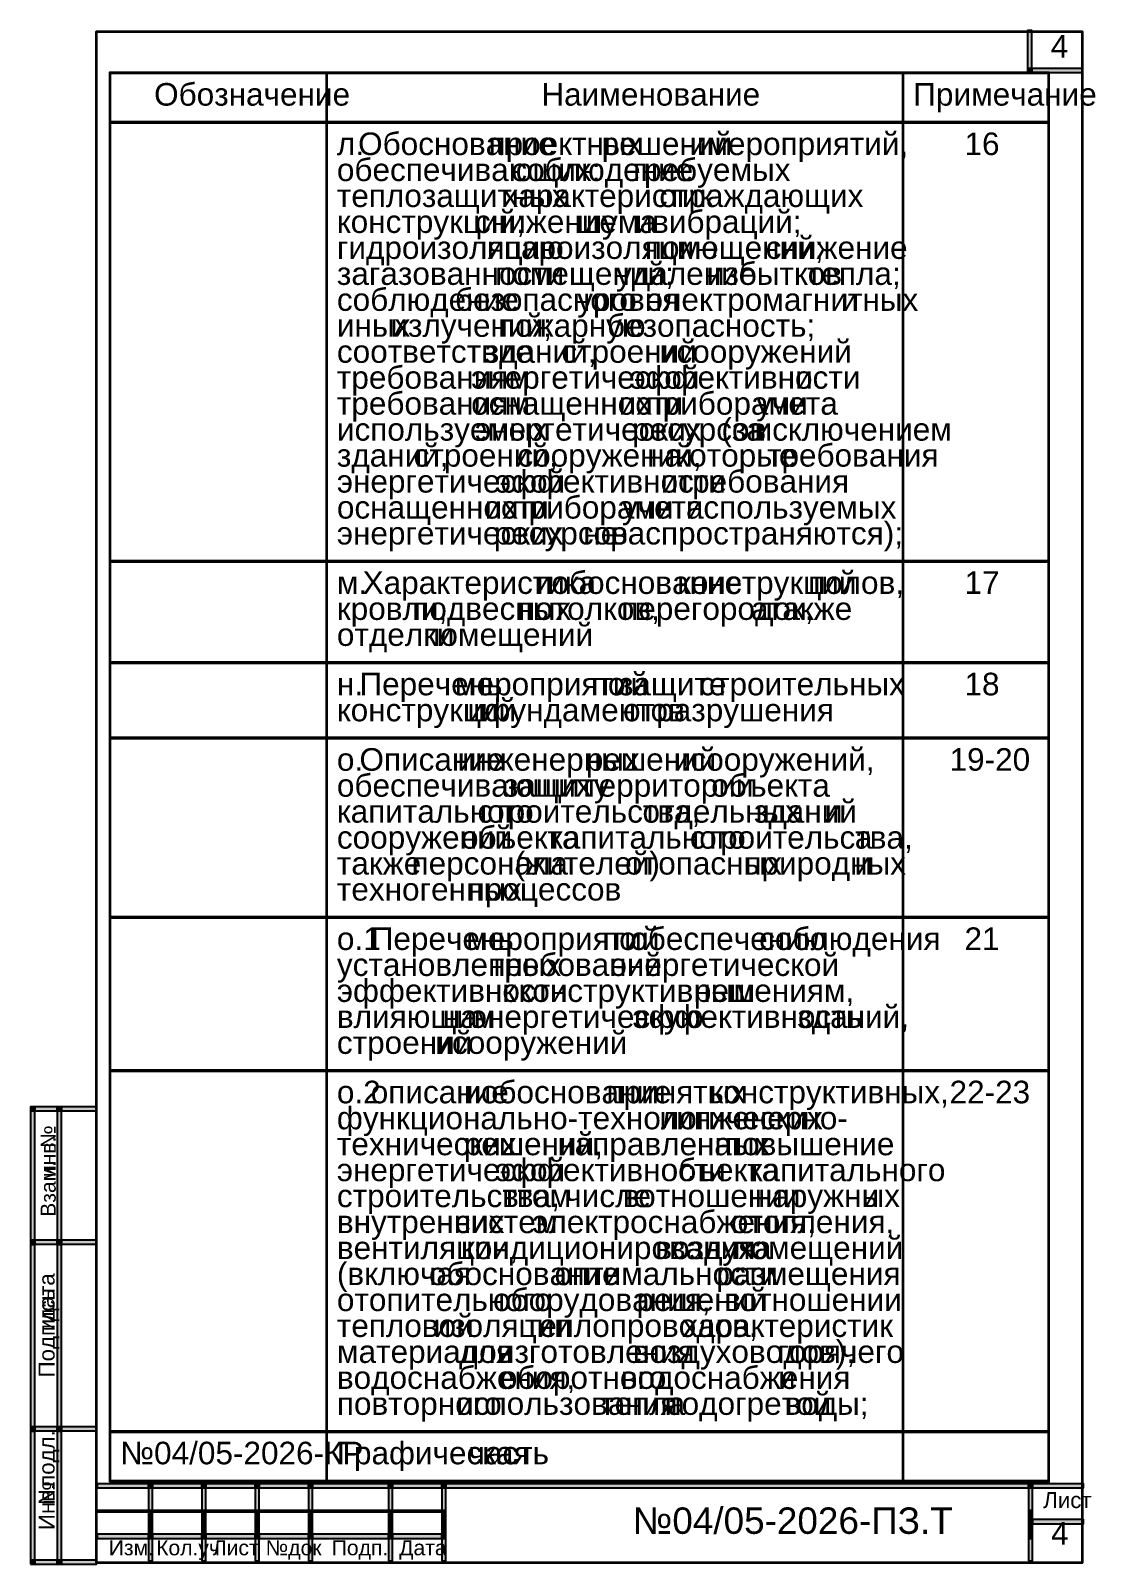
# Model space of a CAD drawing. Extents: x 8 to 21351, y 0 to 420.
# Drawn here: x 937.8 to 1137.5, y 4.7 to 292.2 of the extents above; entities that cross this region are included whole.
import ezdxf

# ---------------------------------------------------------------- set-up
doc = ezdxf.new("R2010")
doc.units = 0
doc.layers.add('TEY_REVIEW_AXIS', color=7, linetype='Continuous')
doc.layers.add('TEY_REVIEW_LEADER', color=7, linetype='Continuous')
doc.styles.add('TEYPDFCAD_TEXT', font='arial.ttf')

msp = doc.modelspace()

# ---------------------------------------------------------------- hatches: boundary and pattern name
for points in [[(1124.78, 285.16), (1125.54, 285.16), (1125.54, 292.23), (1124.78, 292.23)], [(1124.78, 284.4), (1125.54, 284.4), (1125.54, 285.16), (1124.78, 285.16)], [(1124.78, 284.4), (1125.54, 284.4), (1125.54, 285.16), (1124.78, 285.16)], [(1125.54, 284.4), (1135.15, 284.4), (1135.15, 285.16), (1125.54, 285.16)], [(952.57, 284.23), (952.74, 284.23), (952.74, 284.4), (952.57, 284.4)], [(952.57, 284.23), (952.74, 284.23), (952.74, 284.4), (952.57, 284.4)], [(952.57, 275.12), (952.74, 275.12), (952.74, 284.23), (952.57, 284.23)], [(952.74, 284.23), (993.21, 284.23), (993.21, 284.4), (952.74, 284.4)], [(993.21, 284.23), (993.38, 284.23), (993.38, 284.4), (993.21, 284.4)], [(993.21, 275.12), (993.38, 275.12), (993.38, 284.23), (993.21, 284.23)], [(993.38, 284.23), (1101.33, 284.23), (1101.33, 284.4), (993.38, 284.4)], [(1101.33, 284.23), (1101.5, 284.23), (1101.5, 284.4), (1101.33, 284.4)], [(1101.33, 275.12), (1101.5, 275.12), (1101.5, 284.23), (1101.33, 284.23)], [(1101.5, 284.23), (1128.63, 284.23), (1128.63, 284.4), (1101.5, 284.4)], [(1128.63, 284.23), (1128.8, 284.23), (1128.8, 284.4), (1128.63, 284.4)], [(1128.63, 284.23), (1128.8, 284.23), (1128.8, 284.4), (1128.63, 284.4)], [(1128.63, 275.12), (1128.8, 275.12), (1128.8, 284.23), (1128.63, 284.23)], [(952.57, 274.95), (952.74, 274.95), (952.74, 275.12), (952.57, 275.12)], [(952.57, 192.83), (952.74, 192.83), (952.74, 274.95), (952.57, 274.95)], [(952.74, 274.95), (993.21, 274.95), (993.21, 275.12), (952.74, 275.12)], [(993.21, 274.95), (993.38, 274.95), (993.38, 275.12), (993.21, 275.12)], [(993.21, 192.83), (993.38, 192.83), (993.38, 274.95), (993.21, 274.95)], [(993.38, 274.95), (1101.33, 274.95), (1101.33, 275.12), (993.38, 275.12)], [(1101.33, 274.95), (1101.5, 274.95), (1101.5, 275.12), (1101.33, 275.12)], [(1101.33, 192.83), (1101.5, 192.83), (1101.5, 274.95), (1101.33, 274.95)], [(1101.5, 274.95), (1128.63, 274.95), (1128.63, 275.12), (1101.5, 275.12)], [(1128.63, 274.95), (1128.8, 274.95), (1128.8, 275.12), (1128.63, 275.12)], [(1128.63, 192.83), (1128.8, 192.83), (1128.8, 274.95), (1128.63, 274.95)], [(952.57, 192.66), (952.74, 192.66), (952.74, 192.83), (952.57, 192.83)], [(952.74, 192.66), (993.21, 192.66), (993.21, 192.83), (952.74, 192.83)], [(993.21, 192.66), (993.38, 192.66), (993.38, 192.83), (993.21, 192.83)], [(993.38, 192.66), (1101.33, 192.66), (1101.33, 192.83), (993.38, 192.83)], [(1101.33, 192.66), (1101.5, 192.66), (1101.5, 192.83), (1101.33, 192.83)], [(1101.5, 192.66), (1128.63, 192.66), (1128.63, 192.83), (1101.5, 192.83)], [(1128.63, 192.66), (1128.8, 192.66), (1128.8, 192.83), (1128.63, 192.83)], [(952.57, 173.82), (952.74, 173.82), (952.74, 192.66), (952.57, 192.66)], [(993.21, 173.82), (993.38, 173.82), (993.38, 192.66), (993.21, 192.66)], [(1101.33, 173.82), (1101.5, 173.82), (1101.5, 192.66), (1101.33, 192.66)], [(1128.63, 173.82), (1128.8, 173.82), (1128.8, 192.66), (1128.63, 192.66)], [(952.57, 173.65), (952.74, 173.65), (952.74, 173.82), (952.57, 173.82)], [(952.57, 159.68), (952.74, 159.68), (952.74, 173.65), (952.57, 173.65)], [(952.74, 173.65), (993.21, 173.65), (993.21, 173.82), (952.74, 173.82)], [(993.21, 173.65), (993.38, 173.65), (993.38, 173.82), (993.21, 173.82)], [(993.21, 159.68), (993.38, 159.68), (993.38, 173.65), (993.21, 173.65)], [(993.38, 173.65), (1101.33, 173.65), (1101.33, 173.82), (993.38, 173.82)], [(1101.33, 173.65), (1101.5, 173.65), (1101.5, 173.82), (1101.33, 173.82)], [(1101.33, 159.68), (1101.5, 159.68), (1101.5, 173.65), (1101.33, 173.65)], [(1101.5, 173.65), (1128.63, 173.65), (1128.63, 173.82), (1101.5, 173.82)], [(1128.63, 173.65), (1128.8, 173.65), (1128.8, 173.82), (1128.63, 173.82)], [(1128.63, 159.68), (1128.8, 159.68), (1128.8, 173.65), (1128.63, 173.65)], [(952.57, 159.51), (952.74, 159.51), (952.74, 159.68), (952.57, 159.68)], [(952.57, 126.07), (952.74, 126.07), (952.74, 159.51), (952.57, 159.51)], [(952.74, 159.51), (993.21, 159.51), (993.21, 159.68), (952.74, 159.68)], [(993.21, 159.51), (993.38, 159.51), (993.38, 159.68), (993.21, 159.68)], [(993.21, 126.07), (993.38, 126.07), (993.38, 159.51), (993.21, 159.51)], [(993.38, 159.51), (1101.33, 159.51), (1101.33, 159.68), (993.38, 159.68)], [(1101.33, 159.51), (1101.5, 159.51), (1101.5, 159.68), (1101.33, 159.68)], [(1101.33, 126.07), (1101.5, 126.07), (1101.5, 159.51), (1101.33, 159.51)], [(1101.5, 159.51), (1128.63, 159.51), (1128.63, 159.68), (1101.5, 159.68)], [(1128.63, 159.51), (1128.8, 159.51), (1128.8, 159.68), (1128.63, 159.68)], [(1128.63, 126.07), (1128.8, 126.07), (1128.8, 159.51), (1128.63, 159.51)], [(952.57, 125.9), (952.74, 125.9), (952.74, 126.07), (952.57, 126.07)], [(952.57, 97.32), (952.74, 97.32), (952.74, 125.9), (952.57, 125.9)], [(952.74, 125.9), (993.21, 125.9), (993.21, 126.07), (952.74, 126.07)], [(993.21, 125.9), (993.38, 125.9), (993.38, 126.07), (993.21, 126.07)], [(993.21, 97.32), (993.38, 97.32), (993.38, 125.9), (993.21, 125.9)], [(993.38, 125.9), (1101.33, 125.9), (1101.33, 126.07), (993.38, 126.07)], [(1101.33, 125.9), (1101.5, 125.9), (1101.5, 126.07), (1101.33, 126.07)], [(1101.33, 97.32), (1101.5, 97.32), (1101.5, 125.9), (1101.33, 125.9)], [(1101.5, 125.9), (1128.63, 125.9), (1128.63, 126.07), (1101.5, 126.07)], [(1128.63, 125.9), (1128.8, 125.9), (1128.8, 126.07), (1128.63, 126.07)], [(1128.63, 97.32), (1128.8, 97.32), (1128.8, 125.9), (1128.63, 125.9)], [(952.57, 97.15), (952.74, 97.15), (952.74, 97.32), (952.57, 97.32)], [(952.57, 29.63), (952.74, 29.63), (952.74, 97.15), (952.57, 97.15)], [(952.74, 97.15), (993.21, 97.15), (993.21, 97.32), (952.74, 97.32)], [(993.21, 97.15), (993.38, 97.15), (993.38, 97.32), (993.21, 97.32)], [(993.21, 29.63), (993.38, 29.63), (993.38, 97.15), (993.21, 97.15)], [(993.38, 97.15), (1101.33, 97.15), (1101.33, 97.32), (993.38, 97.32)], [(1101.33, 97.15), (1101.5, 97.15), (1101.5, 97.32), (1101.33, 97.32)], [(1101.33, 29.63), (1101.5, 29.63), (1101.5, 97.15), (1101.33, 97.15)], [(1101.5, 97.15), (1128.63, 97.15), (1128.63, 97.32), (1101.5, 97.32)], [(1128.63, 97.15), (1128.8, 97.15), (1128.8, 97.32), (1128.63, 97.32)], [(1128.63, 29.63), (1128.8, 29.63), (1128.8, 97.15), (1128.63, 97.15)], [(937.75, 89.66), (938.51, 89.66), (938.51, 90.47), (937.75, 90.47)], [(937.75, 89.7), (938.51, 89.7), (938.51, 90.47), (937.75, 90.47)], [(937.75, 65.45), (938.51, 65.45), (938.51, 89.66), (937.75, 89.66)], [(938.51, 89.7), (942.75, 89.7), (942.75, 90.47), (938.51, 90.47)], [(942.75, 89.7), (943.51, 89.7), (943.51, 90.47), (942.75, 90.47)], [(942.75, 89.66), (943.51, 89.66), (943.51, 89.7), (942.75, 89.7)], [(942.75, 65.45), (943.51, 65.45), (943.51, 89.66), (942.75, 89.66)], [(943.51, 89.7), (950.11, 89.7), (950.11, 90.47), (943.51, 90.47)], [(937.75, 64.64), (938.51, 64.64), (938.51, 65.45), (937.75, 65.45)], [(937.75, 30.44), (938.51, 30.44), (938.51, 64.64), (937.75, 64.64)], [(938.51, 64.69), (942.75, 64.69), (942.75, 65.45), (938.51, 65.45)], [(942.75, 64.64), (943.51, 64.64), (943.51, 65.45), (942.75, 65.45)], [(942.75, 30.44), (943.51, 30.44), (943.51, 64.64), (942.75, 64.64)], [(943.51, 64.69), (950.11, 64.69), (950.11, 65.45), (943.51, 65.45)], [(937.75, 29.63), (938.51, 29.63), (938.51, 30.44), (937.75, 30.44)], [(937.75, 5.42), (938.51, 5.42), (938.51, 29.63), (937.75, 29.63)], [(938.51, 29.68), (942.75, 29.68), (942.75, 30.44), (938.51, 30.44)], [(942.75, 29.63), (943.51, 29.63), (943.51, 30.44), (942.75, 30.44)], [(942.75, 5.42), (943.51, 5.42), (943.51, 29.63), (942.75, 29.63)], [(943.51, 29.68), (950.11, 29.68), (950.11, 30.44), (943.51, 30.44)], [(952.57, 29.46), (952.74, 29.46), (952.74, 29.63), (952.57, 29.63)], [(952.57, 20.32), (952.74, 20.32), (952.74, 29.46), (952.57, 29.46)], [(952.74, 29.46), (993.21, 29.46), (993.21, 29.63), (952.74, 29.63)], [(993.21, 29.46), (993.38, 29.46), (993.38, 29.63), (993.21, 29.63)], [(993.21, 20.32), (993.38, 20.32), (993.38, 29.46), (993.21, 29.46)], [(993.38, 29.46), (1101.33, 29.46), (1101.33, 29.63), (993.38, 29.63)], [(1101.33, 29.46), (1101.5, 29.46), (1101.5, 29.63), (1101.33, 29.63)], [(1101.33, 20.32), (1101.5, 20.32), (1101.5, 29.46), (1101.33, 29.46)], [(1101.5, 29.46), (1128.63, 29.46), (1128.63, 29.63), (1101.5, 29.63)], [(1128.63, 29.46), (1128.8, 29.46), (1128.8, 29.63), (1128.63, 29.63)], [(1128.63, 20.32), (1128.8, 20.32), (1128.8, 29.46), (1128.63, 29.46)], [(952.57, 20.15), (952.74, 20.15), (952.74, 20.32), (952.57, 20.32)], [(952.57, 20.15), (952.74, 20.15), (952.74, 20.32), (952.57, 20.32)], [(952.74, 20.15), (993.21, 20.15), (993.21, 20.32), (952.74, 20.32)], [(993.21, 20.15), (993.38, 20.15), (993.38, 20.32), (993.21, 20.32)], [(993.38, 20.15), (1101.33, 20.15), (1101.33, 20.32), (993.38, 20.32)], [(1101.33, 20.15), (1101.5, 20.15), (1101.5, 20.32), (1101.33, 20.32)], [(1101.5, 20.15), (1128.63, 20.15), (1128.63, 20.32), (1101.5, 20.32)], [(1128.63, 20.15), (1128.8, 20.15), (1128.8, 20.32), (1128.63, 20.32)], [(1128.63, 20.15), (1128.8, 20.15), (1128.8, 20.32), (1128.63, 20.32)], [(950.24, 19.01), (959.85, 19.01), (959.85, 19.77), (950.24, 19.77)], [(959.85, 19.01), (960.61, 19.01), (960.61, 19.77), (959.85, 19.77)], [(959.85, 18.97), (960.61, 18.97), (960.61, 19.01), (959.85, 19.01)], [(959.85, 14.77), (960.61, 14.77), (960.61, 18.97), (959.85, 18.97)], [(960.61, 19.01), (969.84, 19.01), (969.84, 19.77), (960.61, 19.77)], [(969.84, 19.01), (970.6, 19.01), (970.6, 19.77), (969.84, 19.77)], [(969.84, 18.97), (970.6, 18.97), (970.6, 19.01), (969.84, 19.01)], [(969.84, 14.77), (970.6, 14.77), (970.6, 18.97), (969.84, 18.97)], [(970.6, 19.01), (979.87, 19.01), (979.87, 19.77), (970.6, 19.77)], [(979.87, 19.01), (980.64, 19.01), (980.64, 19.77), (979.87, 19.77)], [(979.87, 18.97), (980.64, 18.97), (980.64, 19.01), (979.87, 19.01)], [(979.87, 14.77), (980.64, 14.77), (980.64, 18.97), (979.87, 18.97)], [(980.64, 19.01), (989.86, 19.01), (989.86, 19.77), (980.64, 19.77)], [(989.86, 19.01), (990.63, 19.01), (990.63, 19.77), (989.86, 19.77)], [(989.86, 18.97), (990.63, 18.97), (990.63, 19.01), (989.86, 19.01)], [(989.86, 14.77), (990.63, 14.77), (990.63, 18.97), (989.86, 18.97)], [(990.63, 19.01), (1004.85, 19.01), (1004.85, 19.77), (990.63, 19.77)], [(1004.85, 19.01), (1005.61, 19.01), (1005.61, 19.77), (1004.85, 19.77)], [(1004.85, 18.97), (1005.61, 18.97), (1005.61, 19.01), (1004.85, 19.01)], [(1004.85, 14.77), (1005.61, 14.77), (1005.61, 18.97), (1004.85, 18.97)], [(1005.61, 19.01), (1014.88, 19.01), (1014.88, 19.77), (1005.61, 19.77)], [(1014.88, 19.01), (1015.64, 19.01), (1015.64, 19.77), (1014.88, 19.77)], [(1014.88, 18.97), (1015.64, 18.97), (1015.64, 19.01), (1014.88, 19.01)], [(1014.88, 14.77), (1015.64, 14.77), (1015.64, 18.97), (1014.88, 18.97)], [(1015.64, 19.01), (1124.91, 19.01), (1124.91, 19.77), (1015.64, 19.77)], [(1124.91, 19.01), (1125.67, 19.01), (1125.67, 19.77), (1124.91, 19.77)], [(1124.91, 18.97), (1125.67, 18.97), (1125.67, 19.01), (1124.91, 19.01)], [(1124.91, 14.77), (1125.67, 14.77), (1125.67, 18.97), (1124.91, 18.97)], [(1125.67, 19.01), (1135.28, 19.01), (1135.28, 19.77), (1125.67, 19.77)], [(950.24, 14.52), (959.85, 14.52), (959.85, 14.77), (950.24, 14.77)], [(959.85, 13.97), (960.61, 13.97), (960.61, 14.77), (959.85, 14.77)], [(960.61, 14.52), (969.84, 14.52), (969.84, 14.77), (960.61, 14.77)], [(969.84, 13.97), (970.6, 13.97), (970.6, 14.77), (969.84, 14.77)], [(970.6, 14.52), (979.87, 14.52), (979.87, 14.77), (970.6, 14.77)], [(979.87, 13.97), (980.64, 13.97), (980.64, 14.77), (979.87, 14.77)], [(980.64, 14.52), (989.86, 14.52), (989.86, 14.77), (980.64, 14.77)], [(989.86, 13.97), (990.63, 13.97), (990.63, 14.77), (989.86, 14.77)], [(990.63, 14.52), (1004.85, 14.52), (1004.85, 14.77), (990.63, 14.77)], [(1004.85, 13.97), (1005.61, 13.97), (1005.61, 14.77), (1004.85, 14.77)], [(1005.61, 14.52), (1014.88, 14.52), (1014.88, 14.77), (1005.61, 14.77)], [(1014.88, 13.97), (1015.64, 13.97), (1015.64, 14.77), (1014.88, 14.77)], [(1124.91, 13.97), (1125.67, 13.97), (1125.67, 14.77), (1124.91, 14.77)], [(959.85, 13.04), (960.61, 13.04), (960.61, 13.97), (959.85, 13.97)], [(959.85, 12.23), (960.61, 12.23), (960.61, 13.04), (959.85, 13.04)], [(959.85, 10.29), (960.61, 10.29), (960.61, 12.23), (959.85, 12.23)], [(969.84, 13.04), (970.6, 13.04), (970.6, 13.97), (969.84, 13.97)], [(969.84, 12.23), (970.6, 12.23), (970.6, 13.04), (969.84, 13.04)], [(969.84, 10.29), (970.6, 10.29), (970.6, 12.23), (969.84, 12.23)], [(979.87, 13.04), (980.64, 13.04), (980.64, 13.97), (979.87, 13.97)], [(979.87, 12.23), (980.64, 12.23), (980.64, 13.04), (979.87, 13.04)], [(979.87, 10.29), (980.64, 10.29), (980.64, 12.23), (979.87, 12.23)], [(989.86, 13.04), (990.63, 13.04), (990.63, 13.97), (989.86, 13.97)], [(989.86, 12.23), (990.63, 12.23), (990.63, 13.04), (989.86, 13.04)], [(989.86, 10.29), (990.63, 10.29), (990.63, 12.23), (989.86, 12.23)], [(1004.85, 13.04), (1005.61, 13.04), (1005.61, 13.97), (1004.85, 13.97)], [(1004.85, 12.23), (1005.61, 12.23), (1005.61, 13.04), (1004.85, 13.04)], [(1004.85, 10.29), (1005.61, 10.29), (1005.61, 12.23), (1004.85, 12.23)], [(1014.88, 13.04), (1015.64, 13.04), (1015.64, 13.97), (1014.88, 13.97)], [(1014.88, 12.23), (1015.64, 12.23), (1015.64, 13.04), (1014.88, 13.04)], [(1014.88, 10.29), (1015.64, 10.29), (1015.64, 12.23), (1014.88, 12.23)], [(1124.91, 13.04), (1125.67, 13.04), (1125.67, 13.97), (1124.91, 13.97)], [(1124.91, 12.23), (1125.67, 12.23), (1125.67, 13.04), (1124.91, 13.04)], [(1124.91, 10.29), (1125.67, 10.29), (1125.67, 12.23), (1124.91, 12.23)], [(1125.67, 12.28), (1135.28, 12.28), (1135.28, 13.04), (1125.67, 13.04)], [(950.24, 9.52), (959.85, 9.52), (959.85, 10.29), (950.24, 10.29)], [(959.85, 9.48), (960.61, 9.48), (960.61, 10.29), (959.85, 10.29)], [(959.85, 5.29), (960.61, 5.29), (960.61, 9.48), (959.85, 9.48)], [(960.61, 9.52), (969.84, 9.52), (969.84, 10.29), (960.61, 10.29)], [(969.84, 9.48), (970.6, 9.48), (970.6, 10.29), (969.84, 10.29)], [(969.84, 5.29), (970.6, 5.29), (970.6, 9.48), (969.84, 9.48)], [(970.6, 9.52), (979.87, 9.52), (979.87, 10.29), (970.6, 10.29)], [(979.87, 9.48), (980.64, 9.48), (980.64, 10.29), (979.87, 10.29)], [(979.87, 5.29), (980.64, 5.29), (980.64, 9.48), (979.87, 9.48)], [(980.64, 9.52), (989.86, 9.52), (989.86, 10.29), (980.64, 10.29)], [(989.86, 9.48), (990.63, 9.48), (990.63, 10.29), (989.86, 10.29)], [(989.86, 5.29), (990.63, 5.29), (990.63, 9.48), (989.86, 9.48)], [(990.63, 9.52), (1004.85, 9.52), (1004.85, 10.29), (990.63, 10.29)], [(1004.85, 9.48), (1005.61, 9.48), (1005.61, 10.29), (1004.85, 10.29)], [(1004.85, 5.29), (1005.61, 5.29), (1005.61, 9.48), (1004.85, 9.48)], [(1005.61, 9.52), (1014.88, 9.52), (1014.88, 10.29), (1005.61, 10.29)], [(1014.88, 9.48), (1015.64, 9.48), (1015.64, 10.29), (1014.88, 10.29)], [(1014.88, 5.29), (1015.64, 5.29), (1015.64, 9.48), (1014.88, 9.48)], [(1124.91, 9.48), (1125.67, 9.48), (1125.67, 10.29), (1124.91, 10.29)], [(1124.91, 5.29), (1125.67, 5.29), (1125.67, 9.48), (1124.91, 9.48)], [(937.75, 4.66), (938.51, 4.66), (938.51, 5.42), (937.75, 5.42)], [(937.75, 4.66), (938.51, 4.66), (938.51, 5.42), (937.75, 5.42)], [(938.51, 4.66), (942.75, 4.66), (942.75, 5.42), (938.51, 5.42)], [(942.75, 4.66), (943.51, 4.66), (943.51, 5.42), (942.75, 5.42)], [(943.51, 4.66), (950.11, 4.66), (950.11, 5.42), (943.51, 5.42)]]:
    msp.add_hatch(color=256).paths.add_polyline_path(points)

# ---------------------------------------------------------------- linework, layer by layer
for points in [[(1124.78, 285.16), (1125.54, 285.16), (1125.54, 292.23), (1124.78, 292.23)], [(1124.78, 284.4), (1125.54, 284.4), (1125.54, 285.16), (1124.78, 285.16)], [(1124.78, 284.4), (1125.54, 284.4), (1125.54, 285.16), (1124.78, 285.16)], [(1125.54, 284.4), (1135.15, 284.4), (1135.15, 285.16), (1125.54, 285.16)], [(952.57, 284.23), (952.74, 284.23), (952.74, 284.4), (952.57, 284.4)], [(952.57, 284.23), (952.74, 284.23), (952.74, 284.4), (952.57, 284.4)], [(952.57, 275.12), (952.74, 275.12), (952.74, 284.23), (952.57, 284.23)], [(952.74, 284.23), (993.21, 284.23), (993.21, 284.4), (952.74, 284.4)], [(993.21, 284.23), (993.38, 284.23), (993.38, 284.4), (993.21, 284.4)], [(993.21, 275.12), (993.38, 275.12), (993.38, 284.23), (993.21, 284.23)], [(993.38, 284.23), (1101.33, 284.23), (1101.33, 284.4), (993.38, 284.4)], [(1101.33, 284.23), (1101.5, 284.23), (1101.5, 284.4), (1101.33, 284.4)], [(1101.33, 275.12), (1101.5, 275.12), (1101.5, 284.23), (1101.33, 284.23)], [(1101.5, 284.23), (1128.63, 284.23), (1128.63, 284.4), (1101.5, 284.4)], [(1128.63, 284.23), (1128.8, 284.23), (1128.8, 284.4), (1128.63, 284.4)], [(1128.63, 284.23), (1128.8, 284.23), (1128.8, 284.4), (1128.63, 284.4)], [(1128.63, 275.12), (1128.8, 275.12), (1128.8, 284.23), (1128.63, 284.23)], [(952.57, 274.95), (952.74, 274.95), (952.74, 275.12), (952.57, 275.12)], [(952.57, 192.83), (952.74, 192.83), (952.74, 274.95), (952.57, 274.95)], [(952.74, 274.95), (993.21, 274.95), (993.21, 275.12), (952.74, 275.12)], [(993.21, 274.95), (993.38, 274.95), (993.38, 275.12), (993.21, 275.12)], [(993.21, 192.83), (993.38, 192.83), (993.38, 274.95), (993.21, 274.95)], [(993.38, 274.95), (1101.33, 274.95), (1101.33, 275.12), (993.38, 275.12)], [(1101.33, 274.95), (1101.5, 274.95), (1101.5, 275.12), (1101.33, 275.12)], [(1101.33, 192.83), (1101.5, 192.83), (1101.5, 274.95), (1101.33, 274.95)], [(1101.5, 274.95), (1128.63, 274.95), (1128.63, 275.12), (1101.5, 275.12)], [(1128.63, 274.95), (1128.8, 274.95), (1128.8, 275.12), (1128.63, 275.12)], [(1128.63, 192.83), (1128.8, 192.83), (1128.8, 274.95), (1128.63, 274.95)], [(952.57, 192.66), (952.74, 192.66), (952.74, 192.83), (952.57, 192.83)], [(952.74, 192.66), (993.21, 192.66), (993.21, 192.83), (952.74, 192.83)], [(993.21, 192.66), (993.38, 192.66), (993.38, 192.83), (993.21, 192.83)], [(993.38, 192.66), (1101.33, 192.66), (1101.33, 192.83), (993.38, 192.83)], [(1101.33, 192.66), (1101.5, 192.66), (1101.5, 192.83), (1101.33, 192.83)], [(1101.5, 192.66), (1128.63, 192.66), (1128.63, 192.83), (1101.5, 192.83)], [(1128.63, 192.66), (1128.8, 192.66), (1128.8, 192.83), (1128.63, 192.83)], [(952.57, 173.82), (952.74, 173.82), (952.74, 192.66), (952.57, 192.66)], [(993.21, 173.82), (993.38, 173.82), (993.38, 192.66), (993.21, 192.66)], [(1101.33, 173.82), (1101.5, 173.82), (1101.5, 192.66), (1101.33, 192.66)], [(1128.63, 173.82), (1128.8, 173.82), (1128.8, 192.66), (1128.63, 192.66)], [(952.57, 173.65), (952.74, 173.65), (952.74, 173.82), (952.57, 173.82)], [(952.57, 159.68), (952.74, 159.68), (952.74, 173.65), (952.57, 173.65)], [(952.74, 173.65), (993.21, 173.65), (993.21, 173.82), (952.74, 173.82)], [(993.21, 173.65), (993.38, 173.65), (993.38, 173.82), (993.21, 173.82)], [(993.21, 159.68), (993.38, 159.68), (993.38, 173.65), (993.21, 173.65)], [(993.38, 173.65), (1101.33, 173.65), (1101.33, 173.82), (993.38, 173.82)], [(1101.33, 173.65), (1101.5, 173.65), (1101.5, 173.82), (1101.33, 173.82)], [(1101.33, 159.68), (1101.5, 159.68), (1101.5, 173.65), (1101.33, 173.65)], [(1101.5, 173.65), (1128.63, 173.65), (1128.63, 173.82), (1101.5, 173.82)], [(1128.63, 173.65), (1128.8, 173.65), (1128.8, 173.82), (1128.63, 173.82)], [(1128.63, 159.68), (1128.8, 159.68), (1128.8, 173.65), (1128.63, 173.65)], [(952.57, 159.51), (952.74, 159.51), (952.74, 159.68), (952.57, 159.68)], [(952.57, 126.07), (952.74, 126.07), (952.74, 159.51), (952.57, 159.51)], [(952.74, 159.51), (993.21, 159.51), (993.21, 159.68), (952.74, 159.68)], [(993.21, 159.51), (993.38, 159.51), (993.38, 159.68), (993.21, 159.68)], [(993.21, 126.07), (993.38, 126.07), (993.38, 159.51), (993.21, 159.51)], [(993.38, 159.51), (1101.33, 159.51), (1101.33, 159.68), (993.38, 159.68)], [(1101.33, 159.51), (1101.5, 159.51), (1101.5, 159.68), (1101.33, 159.68)], [(1101.33, 126.07), (1101.5, 126.07), (1101.5, 159.51), (1101.33, 159.51)], [(1101.5, 159.51), (1128.63, 159.51), (1128.63, 159.68), (1101.5, 159.68)], [(1128.63, 159.51), (1128.8, 159.51), (1128.8, 159.68), (1128.63, 159.68)], [(1128.63, 126.07), (1128.8, 126.07), (1128.8, 159.51), (1128.63, 159.51)], [(952.57, 125.9), (952.74, 125.9), (952.74, 126.07), (952.57, 126.07)], [(952.57, 97.32), (952.74, 97.32), (952.74, 125.9), (952.57, 125.9)], [(952.74, 125.9), (993.21, 125.9), (993.21, 126.07), (952.74, 126.07)], [(993.21, 125.9), (993.38, 125.9), (993.38, 126.07), (993.21, 126.07)], [(993.21, 97.32), (993.38, 97.32), (993.38, 125.9), (993.21, 125.9)], [(993.38, 125.9), (1101.33, 125.9), (1101.33, 126.07), (993.38, 126.07)], [(1101.33, 125.9), (1101.5, 125.9), (1101.5, 126.07), (1101.33, 126.07)], [(1101.33, 97.32), (1101.5, 97.32), (1101.5, 125.9), (1101.33, 125.9)], [(1101.5, 125.9), (1128.63, 125.9), (1128.63, 126.07), (1101.5, 126.07)], [(1128.63, 125.9), (1128.8, 125.9), (1128.8, 126.07), (1128.63, 126.07)], [(1128.63, 97.32), (1128.8, 97.32), (1128.8, 125.9), (1128.63, 125.9)], [(952.57, 97.15), (952.74, 97.15), (952.74, 97.32), (952.57, 97.32)], [(952.57, 29.63), (952.74, 29.63), (952.74, 97.15), (952.57, 97.15)], [(952.74, 97.15), (993.21, 97.15), (993.21, 97.32), (952.74, 97.32)], [(993.21, 97.15), (993.38, 97.15), (993.38, 97.32), (993.21, 97.32)], [(993.21, 29.63), (993.38, 29.63), (993.38, 97.15), (993.21, 97.15)], [(993.38, 97.15), (1101.33, 97.15), (1101.33, 97.32), (993.38, 97.32)], [(1101.33, 97.15), (1101.5, 97.15), (1101.5, 97.32), (1101.33, 97.32)], [(1101.33, 29.63), (1101.5, 29.63), (1101.5, 97.15), (1101.33, 97.15)], [(1101.5, 97.15), (1128.63, 97.15), (1128.63, 97.32), (1101.5, 97.32)], [(1128.63, 97.15), (1128.8, 97.15), (1128.8, 97.32), (1128.63, 97.32)], [(1128.63, 29.63), (1128.8, 29.63), (1128.8, 97.15), (1128.63, 97.15)], [(937.75, 89.66), (938.51, 89.66), (938.51, 90.47), (937.75, 90.47)], [(937.75, 89.7), (938.51, 89.7), (938.51, 90.47), (937.75, 90.47)], [(937.75, 65.45), (938.51, 65.45), (938.51, 89.66), (937.75, 89.66)], [(938.51, 89.7), (942.75, 89.7), (942.75, 90.47), (938.51, 90.47)], [(942.75, 89.7), (943.51, 89.7), (943.51, 90.47), (942.75, 90.47)], [(942.75, 89.66), (943.51, 89.66), (943.51, 89.7), (942.75, 89.7)], [(942.75, 65.45), (943.51, 65.45), (943.51, 89.66), (942.75, 89.66)], [(943.51, 89.7), (950.11, 89.7), (950.11, 90.47), (943.51, 90.47)], [(937.75, 64.64), (938.51, 64.64), (938.51, 65.45), (937.75, 65.45)], [(937.75, 30.44), (938.51, 30.44), (938.51, 64.64), (937.75, 64.64)], [(938.51, 64.69), (942.75, 64.69), (942.75, 65.45), (938.51, 65.45)], [(942.75, 64.64), (943.51, 64.64), (943.51, 65.45), (942.75, 65.45)], [(942.75, 30.44), (943.51, 30.44), (943.51, 64.64), (942.75, 64.64)], [(943.51, 64.69), (950.11, 64.69), (950.11, 65.45), (943.51, 65.45)], [(937.75, 29.63), (938.51, 29.63), (938.51, 30.44), (937.75, 30.44)], [(937.75, 5.42), (938.51, 5.42), (938.51, 29.63), (937.75, 29.63)], [(938.51, 29.68), (942.75, 29.68), (942.75, 30.44), (938.51, 30.44)], [(942.75, 29.63), (943.51, 29.63), (943.51, 30.44), (942.75, 30.44)], [(942.75, 5.42), (943.51, 5.42), (943.51, 29.63), (942.75, 29.63)], [(943.51, 29.68), (950.11, 29.68), (950.11, 30.44), (943.51, 30.44)], [(952.57, 29.46), (952.74, 29.46), (952.74, 29.63), (952.57, 29.63)], [(952.57, 20.32), (952.74, 20.32), (952.74, 29.46), (952.57, 29.46)], [(952.74, 29.46), (993.21, 29.46), (993.21, 29.63), (952.74, 29.63)], [(993.21, 29.46), (993.38, 29.46), (993.38, 29.63), (993.21, 29.63)], [(993.21, 20.32), (993.38, 20.32), (993.38, 29.46), (993.21, 29.46)], [(993.38, 29.46), (1101.33, 29.46), (1101.33, 29.63), (993.38, 29.63)], [(1101.33, 29.46), (1101.5, 29.46), (1101.5, 29.63), (1101.33, 29.63)], [(1101.33, 20.32), (1101.5, 20.32), (1101.5, 29.46), (1101.33, 29.46)], [(1101.5, 29.46), (1128.63, 29.46), (1128.63, 29.63), (1101.5, 29.63)], [(1128.63, 29.46), (1128.8, 29.46), (1128.8, 29.63), (1128.63, 29.63)], [(1128.63, 20.32), (1128.8, 20.32), (1128.8, 29.46), (1128.63, 29.46)], [(952.57, 20.15), (952.74, 20.15), (952.74, 20.32), (952.57, 20.32)], [(952.57, 20.15), (952.74, 20.15), (952.74, 20.32), (952.57, 20.32)], [(952.74, 20.15), (993.21, 20.15), (993.21, 20.32), (952.74, 20.32)], [(993.21, 20.15), (993.38, 20.15), (993.38, 20.32), (993.21, 20.32)], [(993.38, 20.15), (1101.33, 20.15), (1101.33, 20.32), (993.38, 20.32)], [(1101.33, 20.15), (1101.5, 20.15), (1101.5, 20.32), (1101.33, 20.32)], [(1101.5, 20.15), (1128.63, 20.15), (1128.63, 20.32), (1101.5, 20.32)], [(1128.63, 20.15), (1128.8, 20.15), (1128.8, 20.32), (1128.63, 20.32)], [(1128.63, 20.15), (1128.8, 20.15), (1128.8, 20.32), (1128.63, 20.32)], [(950.24, 19.01), (959.85, 19.01), (959.85, 19.77), (950.24, 19.77)], [(959.85, 19.01), (960.61, 19.01), (960.61, 19.77), (959.85, 19.77)], [(959.85, 18.97), (960.61, 18.97), (960.61, 19.01), (959.85, 19.01)], [(959.85, 14.77), (960.61, 14.77), (960.61, 18.97), (959.85, 18.97)], [(960.61, 19.01), (969.84, 19.01), (969.84, 19.77), (960.61, 19.77)], [(969.84, 19.01), (970.6, 19.01), (970.6, 19.77), (969.84, 19.77)], [(969.84, 18.97), (970.6, 18.97), (970.6, 19.01), (969.84, 19.01)], [(969.84, 14.77), (970.6, 14.77), (970.6, 18.97), (969.84, 18.97)], [(970.6, 19.01), (979.87, 19.01), (979.87, 19.77), (970.6, 19.77)], [(979.87, 19.01), (980.64, 19.01), (980.64, 19.77), (979.87, 19.77)], [(979.87, 18.97), (980.64, 18.97), (980.64, 19.01), (979.87, 19.01)], [(979.87, 14.77), (980.64, 14.77), (980.64, 18.97), (979.87, 18.97)], [(980.64, 19.01), (989.86, 19.01), (989.86, 19.77), (980.64, 19.77)], [(989.86, 19.01), (990.63, 19.01), (990.63, 19.77), (989.86, 19.77)], [(989.86, 18.97), (990.63, 18.97), (990.63, 19.01), (989.86, 19.01)], [(989.86, 14.77), (990.63, 14.77), (990.63, 18.97), (989.86, 18.97)], [(990.63, 19.01), (1004.85, 19.01), (1004.85, 19.77), (990.63, 19.77)], [(1004.85, 19.01), (1005.61, 19.01), (1005.61, 19.77), (1004.85, 19.77)], [(1004.85, 18.97), (1005.61, 18.97), (1005.61, 19.01), (1004.85, 19.01)], [(1004.85, 14.77), (1005.61, 14.77), (1005.61, 18.97), (1004.85, 18.97)], [(1005.61, 19.01), (1014.88, 19.01), (1014.88, 19.77), (1005.61, 19.77)], [(1014.88, 19.01), (1015.64, 19.01), (1015.64, 19.77), (1014.88, 19.77)], [(1014.88, 18.97), (1015.64, 18.97), (1015.64, 19.01), (1014.88, 19.01)], [(1014.88, 14.77), (1015.64, 14.77), (1015.64, 18.97), (1014.88, 18.97)], [(1015.64, 19.01), (1124.91, 19.01), (1124.91, 19.77), (1015.64, 19.77)], [(1124.91, 19.01), (1125.67, 19.01), (1125.67, 19.77), (1124.91, 19.77)], [(1124.91, 18.97), (1125.67, 18.97), (1125.67, 19.01), (1124.91, 19.01)], [(1124.91, 14.77), (1125.67, 14.77), (1125.67, 18.97), (1124.91, 18.97)], [(1125.67, 19.01), (1135.28, 19.01), (1135.28, 19.77), (1125.67, 19.77)], [(950.24, 14.52), (959.85, 14.52), (959.85, 14.77), (950.24, 14.77)], [(959.85, 13.97), (960.61, 13.97), (960.61, 14.77), (959.85, 14.77)], [(960.61, 14.52), (969.84, 14.52), (969.84, 14.77), (960.61, 14.77)], [(969.84, 13.97), (970.6, 13.97), (970.6, 14.77), (969.84, 14.77)], [(970.6, 14.52), (979.87, 14.52), (979.87, 14.77), (970.6, 14.77)], [(979.87, 13.97), (980.64, 13.97), (980.64, 14.77), (979.87, 14.77)], [(980.64, 14.52), (989.86, 14.52), (989.86, 14.77), (980.64, 14.77)], [(989.86, 13.97), (990.63, 13.97), (990.63, 14.77), (989.86, 14.77)], [(990.63, 14.52), (1004.85, 14.52), (1004.85, 14.77), (990.63, 14.77)], [(1004.85, 13.97), (1005.61, 13.97), (1005.61, 14.77), (1004.85, 14.77)], [(1005.61, 14.52), (1014.88, 14.52), (1014.88, 14.77), (1005.61, 14.77)], [(1014.88, 13.97), (1015.64, 13.97), (1015.64, 14.77), (1014.88, 14.77)], [(1124.91, 13.97), (1125.67, 13.97), (1125.67, 14.77), (1124.91, 14.77)], [(959.85, 13.04), (960.61, 13.04), (960.61, 13.97), (959.85, 13.97)], [(959.85, 12.23), (960.61, 12.23), (960.61, 13.04), (959.85, 13.04)], [(959.85, 10.29), (960.61, 10.29), (960.61, 12.23), (959.85, 12.23)], [(969.84, 13.04), (970.6, 13.04), (970.6, 13.97), (969.84, 13.97)], [(969.84, 12.23), (970.6, 12.23), (970.6, 13.04), (969.84, 13.04)], [(969.84, 10.29), (970.6, 10.29), (970.6, 12.23), (969.84, 12.23)], [(979.87, 13.04), (980.64, 13.04), (980.64, 13.97), (979.87, 13.97)], [(979.87, 12.23), (980.64, 12.23), (980.64, 13.04), (979.87, 13.04)], [(979.87, 10.29), (980.64, 10.29), (980.64, 12.23), (979.87, 12.23)], [(989.86, 13.04), (990.63, 13.04), (990.63, 13.97), (989.86, 13.97)], [(989.86, 12.23), (990.63, 12.23), (990.63, 13.04), (989.86, 13.04)], [(989.86, 10.29), (990.63, 10.29), (990.63, 12.23), (989.86, 12.23)], [(1004.85, 13.04), (1005.61, 13.04), (1005.61, 13.97), (1004.85, 13.97)], [(1004.85, 12.23), (1005.61, 12.23), (1005.61, 13.04), (1004.85, 13.04)], [(1004.85, 10.29), (1005.61, 10.29), (1005.61, 12.23), (1004.85, 12.23)], [(1014.88, 13.04), (1015.64, 13.04), (1015.64, 13.97), (1014.88, 13.97)], [(1014.88, 12.23), (1015.64, 12.23), (1015.64, 13.04), (1014.88, 13.04)], [(1014.88, 10.29), (1015.64, 10.29), (1015.64, 12.23), (1014.88, 12.23)], [(1124.91, 13.04), (1125.67, 13.04), (1125.67, 13.97), (1124.91, 13.97)], [(1124.91, 12.23), (1125.67, 12.23), (1125.67, 13.04), (1124.91, 13.04)], [(1124.91, 10.29), (1125.67, 10.29), (1125.67, 12.23), (1124.91, 12.23)], [(1125.67, 12.28), (1135.28, 12.28), (1135.28, 13.04), (1125.67, 13.04)], [(950.24, 9.52), (959.85, 9.52), (959.85, 10.29), (950.24, 10.29)], [(959.85, 9.48), (960.61, 9.48), (960.61, 10.29), (959.85, 10.29)], [(959.85, 5.29), (960.61, 5.29), (960.61, 9.48), (959.85, 9.48)], [(960.61, 9.52), (969.84, 9.52), (969.84, 10.29), (960.61, 10.29)], [(969.84, 9.48), (970.6, 9.48), (970.6, 10.29), (969.84, 10.29)], [(969.84, 5.29), (970.6, 5.29), (970.6, 9.48), (969.84, 9.48)], [(970.6, 9.52), (979.87, 9.52), (979.87, 10.29), (970.6, 10.29)], [(979.87, 9.48), (980.64, 9.48), (980.64, 10.29), (979.87, 10.29)], [(979.87, 5.29), (980.64, 5.29), (980.64, 9.48), (979.87, 9.48)], [(980.64, 9.52), (989.86, 9.52), (989.86, 10.29), (980.64, 10.29)], [(989.86, 9.48), (990.63, 9.48), (990.63, 10.29), (989.86, 10.29)], [(989.86, 5.29), (990.63, 5.29), (990.63, 9.48), (989.86, 9.48)], [(990.63, 9.52), (1004.85, 9.52), (1004.85, 10.29), (990.63, 10.29)], [(1004.85, 9.48), (1005.61, 9.48), (1005.61, 10.29), (1004.85, 10.29)], [(1004.85, 5.29), (1005.61, 5.29), (1005.61, 9.48), (1004.85, 9.48)], [(1005.61, 9.52), (1014.88, 9.52), (1014.88, 10.29), (1005.61, 10.29)], [(1014.88, 9.48), (1015.64, 9.48), (1015.64, 10.29), (1014.88, 10.29)], [(1014.88, 5.29), (1015.64, 5.29), (1015.64, 9.48), (1014.88, 9.48)], [(1124.91, 9.48), (1125.67, 9.48), (1125.67, 10.29), (1124.91, 10.29)], [(1124.91, 5.29), (1125.67, 5.29), (1125.67, 9.48), (1124.91, 9.48)], [(937.75, 4.66), (938.51, 4.66), (938.51, 5.42), (937.75, 5.42)], [(937.75, 4.66), (938.51, 4.66), (938.51, 5.42), (937.75, 5.42)], [(938.51, 4.66), (942.75, 4.66), (942.75, 5.42), (938.51, 5.42)], [(942.75, 4.66), (943.51, 4.66), (943.51, 5.42), (942.75, 5.42)], [(943.51, 4.66), (950.11, 4.66), (950.11, 5.42), (943.51, 5.42)]]:
    msp.add_lwpolyline(points, close=True)
at = {"layer": 'TEY_REVIEW_AXIS', "lineweight": 35}
msp.add_lwpolyline([(950.05, 5), (1135.05, 5), (1135.05, 292), (950.05, 292)], close=True, dxfattribs=at)

# ---------------------------------------------------------------- texts
at = {"color": 7, "style": 'TEYPDFCAD_TEXT'}
for s, height, p in [('Наименование', 4.2333, (1033.55, 278.17)), ('Примечание', 4.233, (1103.32, 278.17)), ('Обоснование', 4.2333, (999.18, 268.9)), ('решений', 4.233, (1044.86, 268.9)), ('мероприятий,', 4.2333, (1064.5, 268.9)), ('16', 4.233, (1112.93, 268.9)), ('л.', 4.233, (995.2, 268.9)), ('проектных', 4.233, (1023.65, 268.9)), ('и', 4.23, (1061.32, 268.9)), ('обеспечивающих:', 4.2333, (995.2, 264.03)), ('соблюдение', 4.233, (1027.92, 264.03)), ('требуемых', 4.233, (1050.1, 264.03)), ('теплозащитных', 4.2333, (995.2, 259.16)), ('характеристик', 4.2333, (1026.27, 259.16)), ('ограждающих', 4.2333, (1055.69, 259.16)), ('конструкций;', 4.2333, (995.2, 254.3)), ('вибраций;', 4.233, (1054.33, 254.3)), ('снижение', 4.233, (1021.1, 254.3)), ('шума', 4.233, (1040.2, 254.3)), ('и', 4.23, (1051.16, 254.3)), ('помещений;', 4.233, (1052.98, 249.43)), ('гидроизоляцию', 4.2333, (995.2, 249.43)), ('и', 4.23, (1023.35, 249.43)), ('пароизоляцию', 4.2333, (1026.53, 249.43)), ('снижение', 4.233, (1075.63, 249.43)), ('загазованности', 4.2333, (995.2, 244.56)), ('помещений;', 4.233, (1024.88, 244.56)), ('удаление', 4.233, (1047.57, 244.56)), ('избытков', 4.233, (1064.58, 244.56)), ('тепла;', 4.233, (1083.38, 244.56)), ('соблюдение', 4.233, (995.2, 239.69)), ('безопасного', 4.2333, (1017.34, 239.69)), ('уровня', 4.233, (1040.28, 239.69)), ('электромагнитных', 4.2333, (1053.36, 239.69)), ('и', 4.23, (1089.85, 239.69)), ('излучений;', 4.233, (1005.23, 234.82)), ('безопасность;', 4.2333, (1045.87, 234.82)), ('иных', 4.233, (995.2, 234.82)), ('пожарную', 4.233, (1025.42, 234.82)), ('соответствие', 4.2333, (995.2, 229.95)), ('зданий,', 4.233, (1022.93, 229.95)), ('строений', 4.233, (1037.32, 229.95)), ('и', 4.23, (1055.74, 229.95)), ('сооружений', 4.233, (1058.91, 229.95)), ('требованиям', 4.2333, (995.2, 225.09)), ('энергетической', 4.2333, (1020.39, 225.09)), ('эффективности', 4.2333, (1050.1, 225.09)), ('и', 4.23, (1081.17, 225.09)), ('требованиям', 4.2333, (995.2, 220.22)), ('приборами', 4.233, (1053.11, 220.22)), ('оснащенности', 4.2333, (1020.39, 220.22)), ('их', 4.233, (1048.07, 220.22)), ('учета', 4.233, (1073.85, 220.22)), ('используемых', 4.2333, (995.2, 215.35)), ('энергетических', 4.2333, (1021.11, 215.35)), ('ресурсов', 4.233, (1050.57, 215.35)), ('(за', 4.233, (1067.33, 215.35)), ('исключением', 4.2333, (1073.55, 215.35)), ('зданий,', 4.233, (995.2, 210.48)), ('строений,', 4.233, (1009.59, 210.48)), ('сооружений,', 4.2333, (1029.06, 210.48)), ('на', 4.233, (1053.41, 210.48)), ('которые', 4.233, (1058.7, 210.48)), ('требования', 4.233, (1075.89, 210.48)), ('энергетической', 4.2333, (995.2, 205.61)), ('эффективности', 4.2333, (1024.87, 205.61)), ('требования', 4.233, (1059.12, 205.61)), ('и', 4.23, (1055.94, 205.61)), ('приборами', 4.233, (1027.96, 200.74)), ('оснащенности', 4.2333, (995.2, 200.74)), ('их', 4.233, (1022.93, 200.74)), ('учета', 4.233, (1048.66, 200.74)), ('используемых', 4.2333, (1060.64, 200.74)), ('энергетических', 4.2333, (995.2, 195.88)), ('ресурсов', 4.233, (1024.62, 195.88)), ('не', 4.233, (1041.42, 195.88)), ('распространяются);', 4.2333, (1046.46, 195.88)), ('м.', 4.233, (995.2, 186.61)), ('Характеристика', 4.2333, (1000.02, 186.61)), ('и', 4.23, (1032.28, 186.61)), ('обоснование', 4.2333, (1035.45, 186.61)), ('конструкций', 4.2333, (1059.03, 186.61)), ('полов,', 4.233, (1083.58, 186.61)), ('17', 4.233, (1112.93, 186.61)), ('кровли,', 4.233, (995.2, 181.74)), ('подвесных', 4.233, (1009.34, 181.74)), ('потолков,', 4.233, (1029.19, 181.74)), ('перегородок,', 4.2333, (1048.54, 181.74)), ('а', 4.23, (1072.88, 181.74)), ('также', 4.233, (1076.05, 181.74)), ('помещений', 4.233, (1011.41, 176.87)), ('отделки', 4.233, (995.2, 176.87)), ('н.', 4.233, (995.2, 167.6)), ('Перечень', 4.233, (999.43, 167.6)), ('мероприятий', 4.2333, (1017.34, 167.6)), ('по', 4.233, (1042.82, 167.6)), ('защите', 4.233, (1048.11, 167.6)), ('строительных', 4.2333, (1063.19, 167.6)), ('18', 4.233, (1112.93, 167.6)), ('конструкций', 4.2333, (995.2, 162.73)), ('фундаментов', 4.2333, (1022.88, 162.73)), ('и', 4.23, (1019.71, 162.73)), ('от', 4.233, (1048.88, 162.73)), ('разрушения', 4.233, (1055.1, 162.73)), ('о.', 4.233, (995.2, 153.46)), ('Описание', 4.233, (999.43, 153.46)), ('инженерных', 4.233, (1017.85, 153.46)), ('решений', 4.233, (1041.89, 153.46)), ('и', 4.23, (1058.36, 153.46)), ('сооружений,', 4.2333, (1061.53, 153.46)), ('19-20', 4.233, (1110.13, 153.46)), ('обеспечивающих', 4.2333, (995.2, 148.59)), ('объекта', 4.233, (1065.43, 148.59)), ('защиту', 4.233, (1026.52, 148.59)), ('территории', 4.233, (1041.59, 148.59)), ('капитального', 4.2333, (995.2, 143.72)), ('строительства,', 4.2333, (1021.57, 143.72)), ('отдельных', 4.233, (1052.52, 143.72)), ('зданий', 4.233, (1073.43, 143.72)), ('и', 4.23, (1086.73, 143.72)), ('сооружений', 4.233, (995.2, 138.85)), ('объекта', 4.233, (1018.48, 138.85)), ('капитального', 4.2333, (1034.99, 138.85)), ('строительства,', 4.2333, (1061.41, 138.85)), ('а', 4.23, (1092.35, 138.85)), ('(жителей)', 4.233, (1028.56, 133.99)), ('также', 4.233, (995.2, 133.99)), ('персонала', 4.233, (1009.21, 133.99)), ('от', 4.233, (1049.26, 133.99)), ('опасных', 4.233, (1055.48, 133.99)), ('природных', 4.233, (1071.65, 133.99)), ('и', 4.23, (1092.31, 133.99)), ('техногенных', 4.2333, (995.2, 129.12)), ('процессов', 4.233, (1019.75, 129.12)), ('о.1', 4.233, (995.2, 119.85)), ('Перечень', 4.233, (1001.55, 119.85)), ('мероприятий', 4.2333, (1019.45, 119.85)), ('обеспечению', 4.2333, (1050.23, 119.85)), ('соблюдения', 4.233, (1074.4, 119.85)), ('21', 4.233, (1112.93, 119.85)), ('по', 4.233, (1044.94, 119.85)), ('установленных', 4.2333, (995.2, 114.98)), ('требований', 4.233, (1023.9, 114.98)), ('энергетической', 4.2333, (1046.59, 114.98)), ('эффективности', 4.2333, (995.2, 110.11)), ('к', 4.23, (1026.23, 110.11)), ('конструктивным', 4.2333, (1029.27, 110.11)), ('решениям,', 4.233, (1062.17, 110.11)), ('эффективность', 4.2333, (1050.65, 105.24)), ('зданий,', 4.233, (1081.56, 105.24)), ('влияющим', 4.233, (995.2, 105.24)), ('на', 4.233, (1015.05, 105.24)), ('энергетическую', 4.2333, (1020.34, 105.24)), ('строений', 4.233, (995.2, 100.37)), ('и', 4.23, (1013.61, 100.37)), ('сооружений', 4.233, (1016.79, 100.37)), ('о.2', 4.233, (995.2, 91.1)), ('обоснование', 4.2333, (1022.21, 91.1)), ('22-23', 4.233, (1110.13, 91.1)), ('описание', 4.233, (1001.55, 91.1)), ('и', 4.23, (1019.03, 91.1)), ('принятых', 4.233, (1045.78, 91.1)), ('конструктивных,', 4.2333, (1065.09, 91.1)), ('функционально-технологических', 4.2333, (995.2, 86.23)), ('и', 4.23, (1055.69, 86.23)), ('инженерно-', 4.233, (1058.87, 86.23)), ('технических', 4.2333, (995.2, 81.36)), ('решений,', 4.233, (1018.99, 81.36)), ('направленных', 4.2333, (1036.55, 81.36)), ('на', 4.233, (1062.72, 81.36)), ('повышение', 4.233, (1068.01, 81.36)), ('энергетической', 4.2333, (995.2, 76.5)), ('эффективности', 4.2333, (1024.87, 76.5)), ('объекта', 4.233, (1055.94, 76.5)), ('капитального', 4.2333, (1072.45, 76.5)), ('строительства,', 4.2333, (995.2, 71.63)), ('в', 4.23, (1026.19, 71.63)), ('том', 4.233, (1029.07, 71.63)), ('числе', 4.233, (1038.04, 71.63)), ('в', 4.23, (1048.84, 71.63)), ('отношении', 4.233, (1051.72, 71.63)), ('наружных', 4.233, (1073.6, 71.63)), ('и', 4.23, (1093.63, 71.63)), ('внутренних', 4.233, (995.2, 66.76)), ('систем', 4.233, (1017.3, 66.76)), ('электроснабжения,', 4.2333, (1031.86, 66.76)), ('отопления,', 4.233, (1069.11, 66.76)), ('помещений', 4.233, (1069.58, 61.89)), ('вентиляции,', 4.2333, (995.2, 61.89)), ('кондиционирования', 4.2333, (1018.48, 61.89)), ('воздуха', 4.233, (1054.93, 61.89)), ('(включая', 4.233, (995.2, 57.02)), ('обоснование', 4.2333, (1012.47, 57.02)), ('оптимальности', 4.2333, (1036.01, 57.02)), ('размещения', 4.233, (1066.36, 57.02)), ('отопительного', 4.2333, (995.2, 52.15)), ('оборудования,', 4.2333, (1024.49, 52.15)), ('решений', 4.233, (1051.38, 52.15)), ('в', 4.23, (1067.84, 52.15)), ('отношении', 4.233, (1070.72, 52.15)), ('тепловой', 4.233, (995.2, 47.29)), ('изоляции', 4.233, (1013.32, 47.29)), ('теплопроводов,', 4.2333, (1030.46, 47.29)), ('характеристик', 4.2333, (1059.97, 47.29)), ('воздуховодов),', 4.2333, (1050.7, 42.42)), ('материалов', 4.233, (995.2, 42.42)), ('для', 4.233, (1018.14, 42.42)), ('изготовления', 4.2333, (1025.21, 42.42)), ('горячего', 4.233, (1077.83, 42.42)), ('водоснабжения,', 4.2333, (995.2, 37.55)), ('оборотного', 4.233, (1025.76, 37.55)), ('водоснабжения', 4.2333, (1048.45, 37.55)), ('и', 4.23, (1077.96, 37.55)), ('повторного', 4.233, (995.2, 32.68)), ('использования', 4.2333, (1017.59, 32.68)), ('тепла', 4.233, (1044.6, 32.68)), ('подогретой', 4.233, (1056.67, 32.68)), ('воды;', 4.233, (1079.15, 32.68)), ('№04/05-2026-КР', 4.2333, (954.56, 23.41)), ('Графическая', 4.2333, (995.2, 23.41)), ('часть', 4.233, (1019.87, 23.41)), ('Лист', 2.988, (1127.7, 15.2)), ('№04/05-2026-ПЗ.Т', 4.953, (1050.7, 10.37)), ('Кол.уч', 2.836, (961.29, 6.35)), ('Лист', 2.836, (971.91, 6.35)), ('№док', 2.836, (981.82, 6.35)), ('Подп.', 2.836, (994.22, 6.35)), ('Дата', 2.836, (1006.88, 6.35))]:
    msp.add_text(s, height=height, dxfattribs=at).set_placement(p)
for s, height, p in [('№', 2.84, (942.45, 82.72)), ('инв.', 2.836, (942.45, 77.26)), ('Взам.', 2.836, (942.45, 69.81)), ('дата', 2.988, (942.24, 50.24)), ('Подпись', 2.988, (942.24, 39.71)), ('и', 2.99, (942.24, 48.34)), ('подл.', 2.988, (942.24, 19.18)), ('№', 2.99, (942.24, 15.79)), ('Инв.', 2.988, (942.24, 11.09))]:
    msp.add_text(s, height=height, rotation=90, dxfattribs=at).set_placement(p)
at = {"layer": 'TEY_REVIEW_LEADER', "color": 7, "style": 'TEYPDFCAD_TEXT'}
for s, height, p in [('4', 4.23, (1129.1, 287.19)), ('Обозначение', 4.2333, (960.91, 278.17)), ('4', 4.23, (1129.18, 8.34)), ('Изм.', 2.836, (952.4, 6.35))]:
    msp.add_text(s, height=height, dxfattribs=at).set_placement(p)

doc.saveas('drawing.dxf')
